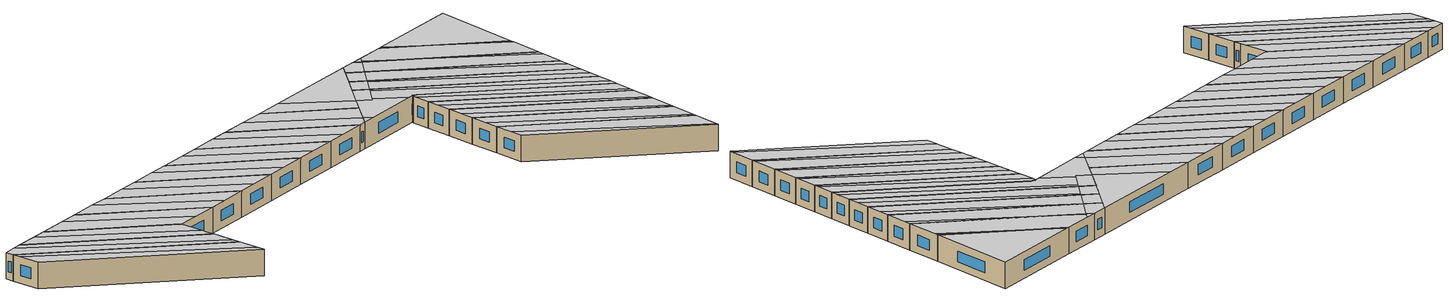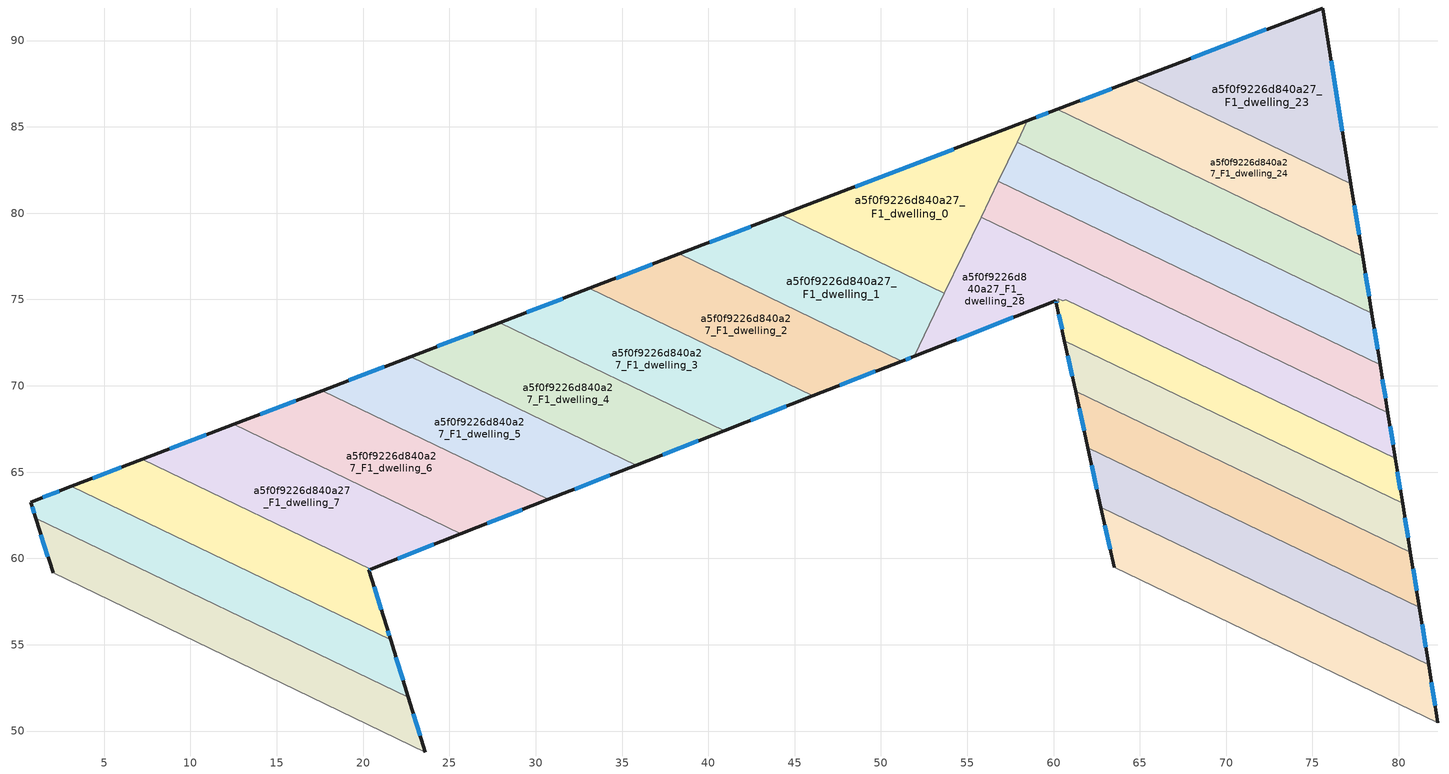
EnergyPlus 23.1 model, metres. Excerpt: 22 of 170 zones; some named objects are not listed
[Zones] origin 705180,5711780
a5f0f9226d840a27_F1_dwelling_0
 floor to a5f0f9226d840a27_F0_dwelling_0 (EU_floor_Construction): 58.48,85.35 53.68,75.36 44.23,79.9 z3
 wall outside (EU_wall_Construction): 58.48,85.35 44.23,79.9 z3:6
 wall to a5f0f9226d840a27_F1_dwelling_1 (EU_wall_Construction): 44.23,79.9 53.68,75.36 z3:6
 wall to a5f0f9226d840a27_F1_dwelling_28 (EU_wall_Construction): 53.68,75.36 55.8,79.77 z3:6
 wall to a5f0f9226d840a27_F1_dwelling_25 (EU_wall_Construction): 57.88,84.1 58.49,85.35 z3:6
 wall to a5f0f9226d840a27_F1_dwelling_26 (EU_wall_Construction): 56.81,81.86 57.88,84.1 z3:6
 wall to a5f0f9226d840a27_F1_dwelling_27 (EU_wall_Construction): 55.8,79.77 56.81,81.86 z3:6
 window (EU_Window_Construction): 54.22,83.72 48.5,81.53 z3.9:5.1
 ceiling to a5f0f9226d840a27_F2_dwelling_1 (EU_floor_Construction): 53.68,75.36 54.54,77.15 47.26,81.06 44.23,79.9 z6
 ceiling adiabatic (EU_roof_Construction): 54.54,77.15 58.48,85.35 47.26,81.06 z6
a5f0f9226d840a27_F1_dwelling_1
 floor to a5f0f9226d840a27_F0_dwelling_1 (EU_floor_Construction): 53.68,75.36 51.92,71.71 51.21,71.43 38.32,77.64 44.23,79.9 z3
 wall outside (EU_wall_Construction): 51.21,71.43 51.92,71.71 / 44.23,79.9 38.32,77.64 z3:6
 wall to a5f0f9226d840a27_F1_dwelling_2 (EU_wall_Construction): 38.32,77.64 51.21,71.43 z3:6
 wall to a5f0f9226d840a27_F1_dwelling_28 (EU_wall_Construction): 51.92,71.71 53.68,75.36 z3:6
 window (EU_Window_Construction): 51.43,71.52 51.71,71.63 / 42.46,79.22 40.09,78.32 z3.9:5.1
 ceiling to a5f0f9226d840a27_F2_dwelling_1 (EU_floor_Construction): 52.46,72.82 53.68,75.36 44.23,79.9 41.32,78.79 z6
 ceiling to a5f0f9226d840a27_F2_dwelling_2 (EU_floor_Construction): 51.92,71.71 52.46,72.82 41.32,78.79 38.32,77.64 51.21,71.43 z6
a5f0f9226d840a27_F1_dwelling_10
 floor to a5f0f9226d840a27_F0_dwelling_10 (EU_floor_Construction): 22.62,51.95 23.6,48.79 2.04,59.16 1.03,62.34 z3
 wall outside (EU_wall_Construction): 23.6,48.79 22.62,51.95 / 1.03,62.34 2.04,59.16 z3:6
 wall to a5f0f9226d840a27_F1_dwelling_9 (EU_wall_Construction): 22.62,51.95 1.03,62.34 z3:6
 wall to a5f0f9226d840a27_F1_dwelling_11 (EU_wall_Construction): 2.04,59.16 23.6,48.79 z3:6
 window (EU_Window_Construction): 23.31,49.73 22.92,51 / 1.33,61.38 1.73,60.11 z3.9:5.1
 ceiling to a5f0f9226d840a27_F2_dwelling_11 (EU_floor_Construction): 23.6,48.79 23.33,49.66 1.3,61.47 2.04,59.16 z6
 ceiling to a5f0f9226d840a27_F2_dwelling_10 (EU_floor_Construction): 23.33,49.66 22.62,51.95 1.03,62.34 1.3,61.47 z6
a5f0f9226d840a27_F1_dwelling_2
 floor to a5f0f9226d840a27_F0_dwelling_2 (EU_floor_Construction): 51.21,71.43 46.06,69.42 33.11,75.65 38.32,77.64 z3
 wall outside (EU_wall_Construction): 38.32,77.64 33.11,75.65 / 46.06,69.42 51.21,71.43 z3:6
 wall to a5f0f9226d840a27_F1_dwelling_3 (EU_wall_Construction): 33.11,75.65 46.06,69.42 z3:6
 window (EU_Window_Construction): 36.76,77.04 34.67,76.24 / 47.6,70.02 49.67,70.83 z3.9:5.1
 ceiling adiabatic (EU_roof_Construction): 48.26,70.28 36.1,76.79 33.11,75.65 46.06,69.42 z6
 ceiling to a5f0f9226d840a27_F2_dwelling_2 (EU_floor_Construction): 51.21,71.43 38.32,77.64 36.1,76.79 48.26,70.28 z6
a5f0f9226d840a27_F1_dwelling_23
 floor to a5f0f9226d840a27_F0_dwelling_23 (EU_floor_Construction): 75.59,91.89 77.23,81.71 64.71,87.73 z3
 wall outside (EU_wall_Construction): 77.23,81.71 75.59,91.89 64.71,87.73 z3:6
 wall to a5f0f9226d840a27_F1_dwelling_24 (EU_wall_Construction): 64.71,87.73 77.23,81.71 z3:6
 window (EU_Window_Construction): 72.33,90.64 67.97,88.97 / 76.74,84.76 76.08,88.84 z3.9:5.1
 ceiling to a5f0f9226d840a27_F2_dwelling_23 (EU_floor_Construction): 77.23,81.71 75.59,91.89 64.95,87.82 68.76,85.78 z6
 ceiling to a5f0f9226d840a27_F2_dwelling_24 (EU_floor_Construction): 68.76,85.78 64.95,87.82 64.71,87.73 z6
a5f0f9226d840a27_F1_dwelling_24
 floor to a5f0f9226d840a27_F0_dwelling_24 (EU_floor_Construction): 77.23,81.71 77.91,77.49 60.21,86.01 64.71,87.73 z3
 wall outside (EU_wall_Construction): 64.71,87.73 60.21,86.01 / 77.91,77.49 77.23,81.71 z3:6
 wall to a5f0f9226d840a27_F1_dwelling_25 (EU_wall_Construction): 60.21,86.01 77.91,77.49 z3:6
 window (EU_Window_Construction): 63.36,87.21 61.56,86.52 / 77.71,78.75 77.43,80.45 z3.9:5.1
 ceiling to a5f0f9226d840a27_F2_dwelling_24 (EU_floor_Construction): 77.91,77.49 77.31,81.2 68.76,85.78 64.71,87.73 61.58,86.53 61.18,85.79 65.62,83.4 z6
 ceiling to a5f0f9226d840a27_F2_dwelling_23 (EU_floor_Construction): 77.31,81.2 77.23,81.71 68.76,85.78 z6
 ceiling adiabatic (EU_roof_Construction): 65.62,83.4 61.18,85.79 61.07,85.59 z6
 ceiling to a5f0f9226d840a27_F2_dwelling_0 (EU_floor_Construction): 61.07,85.59 61.58,86.53 60.21,86.01 z6
a5f0f9226d840a27_F1_dwelling_25
 floor to a5f0f9226d840a27_F0_dwelling_25 (EU_floor_Construction): 77.91,77.49 78.44,74.21 57.88,84.1 58.48,85.35 60.21,86.01 z3
 wall outside (EU_wall_Construction): 78.44,74.21 77.91,77.49 / 60.21,86.01 58.48,85.35 z3:6
 wall to a5f0f9226d840a27_F1_dwelling_26 (EU_wall_Construction): 57.88,84.1 78.44,74.21 z3:6
 window (EU_Window_Construction): 78.28,75.19 78.07,76.51 / 59.69,85.81 59,85.55 z3.9:5.1
 ceiling adiabatic (EU_roof_Construction): 78.44,74.21 78.03,76.75 65.62,83.4 61.07,85.59 59.78,83.19 z6
 ceiling to a5f0f9226d840a27_F2_dwelling_24 (EU_floor_Construction): 78.03,76.75 77.91,77.49 65.62,83.4 z6
 ceiling to a5f0f9226d840a27_F2_dwelling_0 (EU_floor_Construction): 59.78,83.19 61.07,85.59 60.21,86.01 58.48,85.35 57.88,84.1 z6
a5f0f9226d840a27_F1_dwelling_26
 floor to a5f0f9226d840a27_F0_dwelling_26 (EU_floor_Construction): 78.44,74.21 78.92,71.23 56.81,81.86 57.88,84.1 z3
 wall outside (EU_wall_Construction): 78.92,71.23 78.44,74.21 z3:6
 wall to a5f0f9226d840a27_F1_dwelling_27 (EU_wall_Construction): 56.81,81.86 78.92,71.23 z3:6
 window (EU_Window_Construction): 78.78,72.12 78.58,73.32 z3.9:5.1
 ceiling to a5f0f9226d840a27_F2_dwelling_26 (EU_floor_Construction): 78.92,71.23 78.62,73.06 59.77,83.16 58.61,81 z6
 ceiling adiabatic (EU_roof_Construction): 78.62,73.06 78.44,74.21 59.78,83.19 59.77,83.16 z6
 ceiling to a5f0f9226d840a27_F2_dwelling_0 (EU_floor_Construction): 58.61,81 59.78,83.19 57.88,84.1 56.81,81.86 z6
a5f0f9226d840a27_F1_dwelling_27
 floor to a5f0f9226d840a27_F0_dwelling_27 (EU_floor_Construction): 78.92,71.23 79.37,68.44 55.8,79.77 56.81,81.86 z3
 wall outside (EU_wall_Construction): 79.37,68.44 78.92,71.23 z3:6
 wall to a5f0f9226d840a27_F1_dwelling_28 (EU_wall_Construction): 55.8,79.77 79.37,68.44 z3:6
 window (EU_Window_Construction): 79.24,69.27 79.05,70.39 z3.9:5.1
 ceiling to a5f0f9226d840a27_F2_dwelling_27 (EU_floor_Construction): 79.37,68.44 79.16,69.72 58.5,80.79 57.51,78.95 z6
 ceiling to a5f0f9226d840a27_F2_dwelling_26 (EU_floor_Construction): 79.16,69.72 78.92,71.23 58.61,81 58.5,80.79 z6
 ceiling adiabatic (EU_roof_Construction): 57.51,78.95 58.61,81 56.81,81.86 55.8,79.77 z6
a5f0f9226d840a27_F1_dwelling_28
 floor to a5f0f9226d840a27_F0_dwelling_28 (EU_floor_Construction): 79.37,68.44 79.79,65.81 60.71,74.99 60.52,74.92 60.26,75.04 60.31,74.83 60.17,74.78 60.13,74.92 51.92,71.71 55.8,79.77 z3
 wall outside (EU_wall_Construction): 51.92,71.71 60.13,74.92 60.17,74.78 / 79.79,65.81 79.37,68.44 z3:6
 wall to a5f0f9226d840a27_F1_dwelling_29 (EU_wall_Construction): 60.17,74.78 60.31,74.83 60.26,75.04 60.52,74.92 60.71,74.99 79.79,65.81 z3:6
 window (EU_Window_Construction): 60.14,74.88 60.16,74.82 / 54.38,72.67 57.68,73.96 / 79.67,66.6 79.5,67.65 z3.9:5.1
 ceiling to a5f0f9226d840a27_F2_dwelling_28 (EU_floor_Construction): 79.79,65.81 79.66,66.64 57.33,78.61 56.24,76.58 59.67,74.74 60.13,74.92 60.17,74.78 60.31,74.83 60.26,75.04 60.52,74.92 60.71,74.99 z6
 ceiling to a5f0f9226d840a27_F2_dwelling_27 (EU_floor_Construction): 79.66,66.64 79.37,68.44 57.51,78.95 57.33,78.61 z6
 ceiling to a5f0f9226d840a27_F2_dwelling_1 (EU_floor_Construction): 59.67,74.74 56.24,76.58 56.1,76.32 54.54,77.15 52.46,72.82 53.43,72.3 z6
 ceiling to a5f0f9226d840a27_F2_dwelling_2 (EU_floor_Construction): 53.43,72.3 52.46,72.82 51.92,71.71 z6
 ceiling to a5f0f9226d840a27_F2_dwelling_0 (EU_floor_Construction): 56.1,76.32 57.51,78.95 55.8,79.77 54.54,77.15 z6
a5f0f9226d840a27_F1_dwelling_29
 floor to a5f0f9226d840a27_F0_dwelling_29 (EU_floor_Construction): 79.79,65.81 80.21,63.2 60.63,72.62 60.17,74.78 60.31,74.83 60.26,75.04 60.52,74.92 60.71,74.99 z3
 wall outside (EU_wall_Construction): 80.21,63.2 79.79,65.81 / 60.17,74.78 60.63,72.62 z3:6
 wall to a5f0f9226d840a27_F1_dwelling_30 (EU_wall_Construction): 60.63,72.62 80.21,63.2 z3:6
 window (EU_Window_Construction): 80.09,63.98 79.92,65.03 / 60.3,74.13 60.49,73.27 z3.9:5.1
 ceiling to a5f0f9226d840a27_F2_dwelling_28 (EU_floor_Construction): 80.12,63.78 79.79,65.81 60.71,74.99 60.52,74.92 60.26,75.04 60.31,74.83 60.17,74.78 60.24,74.44 z6
 ceiling to a5f0f9226d840a27_F2_dwelling_29 (EU_floor_Construction): 80.21,63.2 80.12,63.78 60.24,74.44 60.63,72.62 z6
a5f0f9226d840a27_F1_dwelling_3
 floor to a5f0f9226d840a27_F0_dwelling_3 (EU_floor_Construction): 46.06,69.42 40.93,67.41 27.92,73.67 33.11,75.65 z3
 wall outside (EU_wall_Construction): 33.11,75.65 27.92,73.67 / 40.93,67.41 46.06,69.42 z3:6
 wall to a5f0f9226d840a27_F1_dwelling_4 (EU_wall_Construction): 27.92,73.67 40.93,67.41 z3:6
 window (EU_Window_Construction): 31.56,75.05 29.48,74.26 / 42.47,68.01 44.53,68.81 z3.9:5.1
 ceiling to a5f0f9226d840a27_F2_dwelling_4 (EU_floor_Construction): 43.12,68.26 30.91,74.81 27.92,73.66 40.93,67.41 z6
 ceiling to a5f0f9226d840a27_F2_dwelling_3 (EU_floor_Construction): 46.06,69.42 33.11,75.65 30.91,74.81 43.12,68.26 z6
a5f0f9226d840a27_F1_dwelling_30
 floor to a5f0f9226d840a27_F0_dwelling_30 (EU_floor_Construction): 80.21,63.2 80.68,60.35 61.27,69.68 60.63,72.62 z3
 wall outside (EU_wall_Construction): 80.68,60.35 80.21,63.2 / 60.63,72.62 61.27,69.68 z3:6
 wall to a5f0f9226d840a27_F1_dwelling_31 (EU_wall_Construction): 61.27,69.68 80.68,60.35 z3:6
 window (EU_Window_Construction): 80.54,61.2 80.35,62.35 / 60.82,71.74 61.08,70.56 z3.9:5.1
 ceiling to a5f0f9226d840a27_F2_dwelling_29 (EU_floor_Construction): 80.62,60.7 80.21,63.2 60.63,72.62 60.67,72.43 60.93,71.25 z6
 ceiling to a5f0f9226d840a27_F2_dwelling_30 (EU_floor_Construction): 80.68,60.35 80.62,60.7 60.93,71.25 61.27,69.68 z6
a5f0f9226d840a27_F1_dwelling_31
 floor to a5f0f9226d840a27_F0_dwelling_31 (EU_floor_Construction): 80.68,60.35 81.19,57.18 61.99,66.41 61.27,69.68 z3
 wall outside (EU_wall_Construction): 61.27,69.68 61.99,66.41 / 81.19,57.18 80.68,60.35 z3:6
 wall to a5f0f9226d840a27_F1_dwelling_32 (EU_wall_Construction): 61.99,66.41 81.19,57.18 z3:6
 window (EU_Window_Construction): 61.49,68.7 61.77,67.39 / 81.03,58.13 80.83,59.4 z3.9:5.1
 ceiling to a5f0f9226d840a27_F2_dwelling_31 (EU_floor_Construction): 81.19,57.18 81.12,57.57 61.64,68.01 61.99,66.41 z6
 ceiling adiabatic (EU_roof_Construction): 81.19,57.18 80.68,60.35 61.27,69.68 61.64,68.01 81.12,57.57 z6
a5f0f9226d840a27_F1_dwelling_32
 floor to a5f0f9226d840a27_F0_dwelling_32 (EU_floor_Construction): 81.19,57.18 81.72,53.84 62.74,62.97 61.99,66.41 z3
 wall outside (EU_wall_Construction): 61.99,66.41 62.74,62.97 / 81.72,53.84 81.19,57.18 z3:6
 wall to a5f0f9226d840a27_F1_dwelling_33 (EU_wall_Construction): 62.74,62.97 81.72,53.84 z3:6
 window (EU_Window_Construction): 62.21,65.38 62.52,64 / 81.56,54.84 81.35,56.18 z3.9:5.1
 ceiling to a5f0f9226d840a27_F2_dwelling_31 (EU_floor_Construction): 81.67,54.16 81.19,57.18 61.99,66.41 62.41,64.48 z6
 ceiling to a5f0f9226d840a27_F2_dwelling_32 (EU_floor_Construction): 81.72,53.84 81.67,54.16 62.41,64.48 62.74,62.97 z6
a5f0f9226d840a27_F1_dwelling_33
 floor to a5f0f9226d840a27_F0_dwelling_33 (EU_floor_Construction): 81.72,53.84 82.27,50.47 63.5,59.5 62.74,62.97 z3
 wall outside (EU_wall_Construction): 62.74,62.97 63.5,59.5 / 82.27,50.47 81.72,53.84 z3:6
 wall to a5f0f9226d840a27_F1_dwelling_34 (EU_wall_Construction): 63.5,59.5 82.27,50.47 z3:6
 window (EU_Window_Construction): 62.97,61.93 63.27,60.54 / 82.11,51.48 81.89,52.83 z3.9:5.1
 ceiling to a5f0f9226d840a27_F2_dwelling_33 (EU_floor_Construction): 82.27,50.47 82.23,50.71 63.19,60.91 63.5,59.5 z6
 ceiling adiabatic (EU_roof_Construction): 82.23,50.71 81.72,53.84 62.74,62.97 63.5,59.5 63.19,60.91 z6
a5f0f9226d840a27_F1_dwelling_4
 floor to a5f0f9226d840a27_F0_dwelling_4 (EU_floor_Construction): 40.93,67.41 35.82,65.41 22.76,71.69 27.92,73.67 z3
 wall outside (EU_wall_Construction): 27.92,73.67 22.76,71.69 / 35.82,65.41 40.93,67.41 z3:6
 wall to a5f0f9226d840a27_F1_dwelling_5 (EU_wall_Construction): 22.76,71.69 35.82,65.41 z3:6
 window (EU_Window_Construction): 26.38,73.07 24.31,72.28 / 37.35,66.01 39.4,66.81 z3.9:5.1
 ceiling to a5f0f9226d840a27_F2_dwelling_5 (EU_floor_Construction): 37.99,66.26 25.74,72.83 22.76,71.69 35.82,65.41 z6
 ceiling to a5f0f9226d840a27_F2_dwelling_4 (EU_floor_Construction): 40.93,67.41 27.92,73.66 25.74,72.83 37.99,66.26 z6
a5f0f9226d840a27_F1_dwelling_5
 floor to a5f0f9226d840a27_F0_dwelling_5 (EU_floor_Construction): 35.82,65.41 30.73,63.42 17.62,69.72 22.76,71.69 z3
 wall outside (EU_wall_Construction): 22.76,71.69 17.62,69.72 / 30.73,63.42 35.82,65.41 z3:6
 wall to a5f0f9226d840a27_F1_dwelling_6 (EU_wall_Construction): 17.62,69.72 30.73,63.42 z3:6
 window (EU_Window_Construction): 21.22,71.1 19.16,70.31 / 32.26,64.01 34.3,64.81 z3.9:5.1
 ceiling to a5f0f9226d840a27_F2_dwelling_6 (EU_floor_Construction): 32.89,64.26 20.59,70.86 17.62,69.72 30.73,63.42 z6
 ceiling to a5f0f9226d840a27_F2_dwelling_5 (EU_floor_Construction): 35.82,65.41 22.76,71.69 20.59,70.86 32.89,64.26 z6
a5f0f9226d840a27_F1_dwelling_6
 floor to a5f0f9226d840a27_F0_dwelling_6 (EU_floor_Construction): 30.73,63.42 25.67,61.43 12.5,67.77 17.62,69.72 z3
 wall outside (EU_wall_Construction): 17.62,69.72 12.5,67.77 / 25.67,61.43 30.73,63.42 z3:6
 wall to a5f0f9226d840a27_F1_dwelling_7 (EU_wall_Construction): 12.5,67.77 25.67,61.43 z3:6
 window (EU_Window_Construction): 16.09,69.14 14.03,68.35 / 27.18,62.02 29.22,62.82 z3.9:5.1
 ceiling to a5f0f9226d840a27_F2_dwelling_7 (EU_floor_Construction): 27.81,62.27 15.46,68.9 12.5,67.77 25.67,61.43 z6
 ceiling to a5f0f9226d840a27_F2_dwelling_6 (EU_floor_Construction): 30.73,63.42 17.62,69.72 15.46,68.9 27.81,62.27 z6
a5f0f9226d840a27_F1_dwelling_7
 floor to a5f0f9226d840a27_F0_dwelling_7 (EU_floor_Construction): 25.67,61.43 20.43,59.38 7.2,65.74 12.5,67.77 z3
 wall outside (EU_wall_Construction): 20.43,59.38 25.67,61.43 / 12.5,67.77 7.2,65.74 z3:6
 wall to a5f0f9226d840a27_F1_dwelling_8 (EU_wall_Construction): 7.2,65.74 20.43,59.38 z3:6
 window (EU_Window_Construction): 22,59.99 24.1,60.82 / 10.91,67.16 8.79,66.35 z3.9:5.1
 ceiling to a5f0f9226d840a27_F2_dwelling_8 (EU_floor_Construction): 22.76,60.29 10.35,66.94 7.2,65.74 20.43,59.38 z6
 ceiling to a5f0f9226d840a27_F2_dwelling_7 (EU_floor_Construction): 25.67,61.43 12.5,67.77 10.35,66.94 22.76,60.29 z6
a5f0f9226d840a27_F1_dwelling_8
 floor to a5f0f9226d840a27_F0_dwelling_8 (EU_floor_Construction): 20.43,59.38 20.32,59.34 21.36,56.05 21.6,55.28 3.1,64.17 7.2,65.74 z3
 wall outside (EU_wall_Construction): 21.6,55.28 21.36,56.05 20.32,59.34 20.43,59.38 / 7.2,65.74 3.1,64.17 z3:6
 wall to a5f0f9226d840a27_F1_dwelling_9 (EU_wall_Construction): 3.1,64.17 21.6,55.28 z3:6
 window (EU_Window_Construction): 20.35,59.35 20.4,59.37 / 21.05,57.04 20.63,58.35 / 21.53,55.51 21.43,55.82 / 5.98,65.27 4.33,64.64 z3.9:5.1
 ceiling to a5f0f9226d840a27_F2_dwelling_9 (EU_floor_Construction): 21.6,55.28 21.36,56.05 21.14,56.76 5.55,65.11 3.1,64.17 z6
 ceiling to a5f0f9226d840a27_F2_dwelling_8 (EU_floor_Construction): 21.14,56.76 20.32,59.34 20.43,59.38 7.2,65.74 5.55,65.11 z6
a5f0f9226d840a27_F1_dwelling_9
 floor to a5f0f9226d840a27_F0_dwelling_9 (EU_floor_Construction): 21.6,55.28 22.62,51.95 1.03,62.34 0.73,63.27 3.1,64.17 z3
 wall outside (EU_wall_Construction): 3.1,64.17 0.73,63.27 1.03,62.34 / 22.62,51.95 21.6,55.28 z3:6
 window (EU_Window_Construction): 2.39,63.9 1.44,63.54 / 22.32,52.94 21.9,54.28 / 0.82,62.99 0.94,62.61 z3.9:5.1
 ceiling to a5f0f9226d840a27_F2_dwelling_10 (EU_floor_Construction): 22.62,51.95 22.34,52.88 2.03,63.76 0.73,63.27 1.03,62.34 z6
 ceiling to a5f0f9226d840a27_F2_dwelling_9 (EU_floor_Construction): 22.34,52.88 21.6,55.28 3.1,64.17 2.03,63.76 z6
[Building]
EU S2 Campaign: North Axis=0; Terrain=City; Solar Distribution=FullExterior
[Site:Location]
London: Latitude=51.5; Longitude=-0.5; Time Zone=0; Elevation=25
[SizingPeriod:WeatherFileDays]
AnnualSizingPeriod: Begin Month=1; Begin Day of Month=1; End Month=12; End Day of Month=31; Day of Week for Start Day=Monday; Use Weather File Daylight Saving Period=No; Use Weather File Rain and Snow Indicators=No
[MATERIAL]
EU_InternalMass_Material: Roughness=MediumRough; Thickness=0.1; Conductivity=1; Density=1800; Specific Heat=900; Thermal Absorptance=0.9; Solar Absorptance=0.7; Visible Absorptance=0.7
[MATERIAL:NOMASS] Roughness=MediumRough; Thermal Absorptance=0.9; Solar Absorptance=0.7; Visible Absorptance=0.7
Name | Thermal Resistance
EU_wall_NoMass | 1.04674
EU_roof_NoMass | 4.32442
EU_floor_NoMass | 2.04616
[WINDOWMATERIAL:SIMPLEGLAZINGSYSTEM]
EU_Window_SimpleGlazing: UFactor=4.25843; Solar Heat Gain Coefficient=0.85; Visible Transmittance=0.85
[CONSTRUCTION]
EU_wall_Construction: EU_wall_NoMass
EU_roof_Construction: EU_roof_NoMass
EU_floor_Construction: EU_floor_NoMass
EU_Window_Construction: EU_Window_SimpleGlazing
EU_InternalMass_Construction: EU_InternalMass_Material
[ZONE] Type=1; Multiplier=1; Ceiling Height=autocalculate; Floor Area=autocalculate; Part of Total Floor Area=Yes
Name | Volume
a5f0f9226d840a27_F1_dwelling_0; a5f0f9226d840a27_F1_dwelling_6 | 174.34
a5f0f9226d840a27_F1_dwelling_1 | 174.338
a5f0f9226d840a27_F1_dwelling_10 | 174.354
a5f0f9226d840a27_F1_dwelling_2 | 174.332
a5f0f9226d840a27_F1_dwelling_23 | 176.238
a5f0f9226d840a27_F1_dwelling_24 | 176.281
a5f0f9226d840a27_F1_dwelling_25 | 176.26
a5f0f9226d840a27_F1_dwelling_26 | 176.227
a5f0f9226d840a27_F1_dwelling_27 | 176.291
a5f0f9226d840a27_F1_dwelling_28 | 240.255
a5f0f9226d840a27_F1_dwelling_29 | 141.694
a5f0f9226d840a27_F1_dwelling_3 | 174.339
a5f0f9226d840a27_F1_dwelling_30 | 153.729
a5f0f9226d840a27_F1_dwelling_31 | 169.316
a5f0f9226d840a27_F1_dwelling_32 | 176.298
a5f0f9226d840a27_F1_dwelling_33 | 176.218
a5f0f9226d840a27_F1_dwelling_4 | 174.331
a5f0f9226d840a27_F1_dwelling_5 | 174.317
a5f0f9226d840a27_F1_dwelling_7 | 180.941
a5f0f9226d840a27_F1_dwelling_8 | 167.715
a5f0f9226d840a27_F1_dwelling_9 | 174.337
[INTERNALMASS] Construction=EU_InternalMass_Construction
Name | Zone or ZoneList | Surface Area
a5f0f9226d840a27_F1_dwelling_0_EU_InternalMass | a5f0f9226d840a27_F1_dwelling_0 | 58.1134
a5f0f9226d840a27_F1_dwelling_1_EU_InternalMass | a5f0f9226d840a27_F1_dwelling_1 | 58.1127
a5f0f9226d840a27_F1_dwelling_2_EU_InternalMass | a5f0f9226d840a27_F1_dwelling_2 | 58.1109
a5f0f9226d840a27_F1_dwelling_3_EU_InternalMass | a5f0f9226d840a27_F1_dwelling_3 | 58.1128
a5f0f9226d840a27_F1_dwelling_4_EU_InternalMass | a5f0f9226d840a27_F1_dwelling_4 | 58.1104
a5f0f9226d840a27_F1_dwelling_5_EU_InternalMass | a5f0f9226d840a27_F1_dwelling_5 | 58.1052
a5f0f9226d840a27_F1_dwelling_6_EU_InternalMass | a5f0f9226d840a27_F1_dwelling_6 | 58.1135
a5f0f9226d840a27_F1_dwelling_7_EU_InternalMass | a5f0f9226d840a27_F1_dwelling_7 | 60.3083
a5f0f9226d840a27_F1_dwelling_8_EU_InternalMass | a5f0f9226d840a27_F1_dwelling_8 | 55.9108
a5f0f9226d840a27_F1_dwelling_9_EU_InternalMass | a5f0f9226d840a27_F1_dwelling_9 | 58.1124
a5f0f9226d840a27_F1_dwelling_10_EU_InternalMass | a5f0f9226d840a27_F1_dwelling_10 | 58.1179
a5f0f9226d840a27_F1_dwelling_23_EU_InternalMass | a5f0f9226d840a27_F1_dwelling_23 | 58.7456
a5f0f9226d840a27_F1_dwelling_24_EU_InternalMass | a5f0f9226d840a27_F1_dwelling_24 | 58.7606
a5f0f9226d840a27_F1_dwelling_25_EU_InternalMass | a5f0f9226d840a27_F1_dwelling_25 | 58.7535
a5f0f9226d840a27_F1_dwelling_26_EU_InternalMass | a5f0f9226d840a27_F1_dwelling_26 | 58.7421
a5f0f9226d840a27_F1_dwelling_27_EU_InternalMass | a5f0f9226d840a27_F1_dwelling_27 | 58.7636
a5f0f9226d840a27_F1_dwelling_28_EU_InternalMass | a5f0f9226d840a27_F1_dwelling_28 | 80.085
a5f0f9226d840a27_F1_dwelling_29_EU_InternalMass | a5f0f9226d840a27_F1_dwelling_29 | 47.2311
a5f0f9226d840a27_F1_dwelling_30_EU_InternalMass | a5f0f9226d840a27_F1_dwelling_30 | 51.2437
a5f0f9226d840a27_F1_dwelling_31_EU_InternalMass | a5f0f9226d840a27_F1_dwelling_31 | 56.4387
a5f0f9226d840a27_F1_dwelling_32_EU_InternalMass | a5f0f9226d840a27_F1_dwelling_32 | 58.7659
a5f0f9226d840a27_F1_dwelling_33_EU_InternalMass | a5f0f9226d840a27_F1_dwelling_33 | 58.7393
[OTHEREQUIPMENT] Fuel Type=Electricity; Design Level Calculation Method=Watts/Area; Power per Zone Floor Area=1; Fraction Latent=0; Fraction Radiant=0; Fraction Lost=0; Carbon Dioxide Generation Rate=0; EndUse Subcategory=EU_Step8_InternalGains
Name | Zone or ZoneList or Space or SpaceList | Schedule
EU_Step8_InternalGain_a5f0f9226d840a27_F1_dwelling_0_f000 | a5f0f9226d840a27_F1_dwelling_0 | EU_Step8_GainSchedule_a5f0f9226d840a27_F1_dwelling_0_f000
EU_Step8_InternalGain_a5f0f9226d840a27_F1_dwelling_1_f000 | a5f0f9226d840a27_F1_dwelling_1 | EU_Step8_GainSchedule_a5f0f9226d840a27_F1_dwelling_1_f000
EU_Step8_InternalGain_a5f0f9226d840a27_F1_dwelling_2_f000 | a5f0f9226d840a27_F1_dwelling_2 | EU_Step8_GainSchedule_a5f0f9226d840a27_F1_dwelling_2_f000
EU_Step8_InternalGain_a5f0f9226d840a27_F1_dwelling_3_f000 | a5f0f9226d840a27_F1_dwelling_3 | EU_Step8_GainSchedule_a5f0f9226d840a27_F1_dwelling_3_f000
EU_Step8_InternalGain_a5f0f9226d840a27_F1_dwelling_4_f000 | a5f0f9226d840a27_F1_dwelling_4 | EU_Step8_GainSchedule_a5f0f9226d840a27_F1_dwelling_4_f000
EU_Step8_InternalGain_a5f0f9226d840a27_F1_dwelling_5_f000 | a5f0f9226d840a27_F1_dwelling_5 | EU_Step8_GainSchedule_a5f0f9226d840a27_F1_dwelling_5_f000
EU_Step8_InternalGain_a5f0f9226d840a27_F1_dwelling_6_f000 | a5f0f9226d840a27_F1_dwelling_6 | EU_Step8_GainSchedule_a5f0f9226d840a27_F1_dwelling_6_f000
EU_Step8_InternalGain_a5f0f9226d840a27_F1_dwelling_7_f000 | a5f0f9226d840a27_F1_dwelling_7 | EU_Step8_GainSchedule_a5f0f9226d840a27_F1_dwelling_7_f000
EU_Step8_InternalGain_a5f0f9226d840a27_F1_dwelling_8_f000 | a5f0f9226d840a27_F1_dwelling_8 | EU_Step8_GainSchedule_a5f0f9226d840a27_F1_dwelling_8_f000
EU_Step8_InternalGain_a5f0f9226d840a27_F1_dwelling_9_f000 | a5f0f9226d840a27_F1_dwelling_9 | EU_Step8_GainSchedule_a5f0f9226d840a27_F1_dwelling_9_f000
EU_Step8_InternalGain_a5f0f9226d840a27_F1_dwelling_10_f000 | a5f0f9226d840a27_F1_dwelling_10 | EU_Step8_GainSchedule_a5f0f9226d840a27_F1_dwelling_10_f000
EU_Step8_InternalGain_a5f0f9226d840a27_F1_dwelling_23_f000 | a5f0f9226d840a27_F1_dwelling_23 | EU_Step8_GainSchedule_a5f0f9226d840a27_F1_dwelling_23_f000
EU_Step8_InternalGain_a5f0f9226d840a27_F1_dwelling_24_f000 | a5f0f9226d840a27_F1_dwelling_24 | EU_Step8_GainSchedule_a5f0f9226d840a27_F1_dwelling_24_f000
EU_Step8_InternalGain_a5f0f9226d840a27_F1_dwelling_25_f000 | a5f0f9226d840a27_F1_dwelling_25 | EU_Step8_GainSchedule_a5f0f9226d840a27_F1_dwelling_25_f000
EU_Step8_InternalGain_a5f0f9226d840a27_F1_dwelling_26_f000 | a5f0f9226d840a27_F1_dwelling_26 | EU_Step8_GainSchedule_a5f0f9226d840a27_F1_dwelling_26_f000
EU_Step8_InternalGain_a5f0f9226d840a27_F1_dwelling_27_f000 | a5f0f9226d840a27_F1_dwelling_27 | EU_Step8_GainSchedule_a5f0f9226d840a27_F1_dwelling_27_f000
EU_Step8_InternalGain_a5f0f9226d840a27_F1_dwelling_28_f000 | a5f0f9226d840a27_F1_dwelling_28 | EU_Step8_GainSchedule_a5f0f9226d840a27_F1_dwelling_28_f000
EU_Step8_InternalGain_a5f0f9226d840a27_F1_dwelling_29_f000 | a5f0f9226d840a27_F1_dwelling_29 | EU_Step8_GainSchedule_a5f0f9226d840a27_F1_dwelling_29_f000
EU_Step8_InternalGain_a5f0f9226d840a27_F1_dwelling_30_f000 | a5f0f9226d840a27_F1_dwelling_30 | EU_Step8_GainSchedule_a5f0f9226d840a27_F1_dwelling_30_f000
EU_Step8_InternalGain_a5f0f9226d840a27_F1_dwelling_31_f000 | a5f0f9226d840a27_F1_dwelling_31 | EU_Step8_GainSchedule_a5f0f9226d840a27_F1_dwelling_31_f000
EU_Step8_InternalGain_a5f0f9226d840a27_F1_dwelling_32_f000 | a5f0f9226d840a27_F1_dwelling_32 | EU_Step8_GainSchedule_a5f0f9226d840a27_F1_dwelling_32_f000
EU_Step8_InternalGain_a5f0f9226d840a27_F1_dwelling_33_f000 | a5f0f9226d840a27_F1_dwelling_33 | EU_Step8_GainSchedule_a5f0f9226d840a27_F1_dwelling_33_f000
[ZONEVENTILATION:DESIGNFLOWRATE] Schedule=EU_AlwaysOn; Design Flow Rate Calculation Method=AirChanges/Hour; Air Changes per Hour=0.488719; Ventilation Type=Natural; Fan Pressure Rise=0; Fan Total Efficiency=1; Constant Term Coefficient=1; Temperature Term Coefficient=0; Velocity Term Coefficient=0; Velocity Squared Term Coefficient=0; Minimum Indoor Temperature=-100; Maximum Indoor Temperature=100; Delta Temperature=-100; Minimum Outdoor Temperature=-100; Maximum Outdoor Temperature=100; Maximum Wind Speed=40
Name | Zone or ZoneList or Space or SpaceList
EU_ConstantAir_a5f0f9226d840a27_F1_dwelling_0 | a5f0f9226d840a27_F1_dwelling_0
EU_ConstantAir_a5f0f9226d840a27_F1_dwelling_1 | a5f0f9226d840a27_F1_dwelling_1
EU_ConstantAir_a5f0f9226d840a27_F1_dwelling_2 | a5f0f9226d840a27_F1_dwelling_2
EU_ConstantAir_a5f0f9226d840a27_F1_dwelling_3 | a5f0f9226d840a27_F1_dwelling_3
EU_ConstantAir_a5f0f9226d840a27_F1_dwelling_4 | a5f0f9226d840a27_F1_dwelling_4
EU_ConstantAir_a5f0f9226d840a27_F1_dwelling_5 | a5f0f9226d840a27_F1_dwelling_5
EU_ConstantAir_a5f0f9226d840a27_F1_dwelling_6 | a5f0f9226d840a27_F1_dwelling_6
EU_ConstantAir_a5f0f9226d840a27_F1_dwelling_7 | a5f0f9226d840a27_F1_dwelling_7
EU_ConstantAir_a5f0f9226d840a27_F1_dwelling_8 | a5f0f9226d840a27_F1_dwelling_8
EU_ConstantAir_a5f0f9226d840a27_F1_dwelling_9 | a5f0f9226d840a27_F1_dwelling_9
EU_ConstantAir_a5f0f9226d840a27_F1_dwelling_10 | a5f0f9226d840a27_F1_dwelling_10
EU_ConstantAir_a5f0f9226d840a27_F1_dwelling_23 | a5f0f9226d840a27_F1_dwelling_23
EU_ConstantAir_a5f0f9226d840a27_F1_dwelling_24 | a5f0f9226d840a27_F1_dwelling_24
EU_ConstantAir_a5f0f9226d840a27_F1_dwelling_25 | a5f0f9226d840a27_F1_dwelling_25
EU_ConstantAir_a5f0f9226d840a27_F1_dwelling_26 | a5f0f9226d840a27_F1_dwelling_26
EU_ConstantAir_a5f0f9226d840a27_F1_dwelling_27 | a5f0f9226d840a27_F1_dwelling_27
EU_ConstantAir_a5f0f9226d840a27_F1_dwelling_28 | a5f0f9226d840a27_F1_dwelling_28
EU_ConstantAir_a5f0f9226d840a27_F1_dwelling_29 | a5f0f9226d840a27_F1_dwelling_29
EU_ConstantAir_a5f0f9226d840a27_F1_dwelling_30 | a5f0f9226d840a27_F1_dwelling_30
EU_ConstantAir_a5f0f9226d840a27_F1_dwelling_31 | a5f0f9226d840a27_F1_dwelling_31
EU_ConstantAir_a5f0f9226d840a27_F1_dwelling_32 | a5f0f9226d840a27_F1_dwelling_32
EU_ConstantAir_a5f0f9226d840a27_F1_dwelling_33 | a5f0f9226d840a27_F1_dwelling_33
[HVACTEMPLATE:ZONE:IDEALLOADSAIRSYSTEM] System Availability Schedule=EU_AlwaysOn; Maximum Heating Supply Air Temperature=50; Minimum Cooling Supply Air Temperature=13; Maximum Heating Supply Air Humidity Ratio=0.0156; Minimum Cooling Supply Air Humidity Ratio=0.0077; Heating Limit=NoLimit; Cooling Limit=NoLimit; Heating Availability Schedule=EU_AlwaysOn; Cooling Availability Schedule=EU_CoolingOff; Dehumidification Control Type=ConstantSensibleHeatRatio; Cooling Sensible Heat Ratio=0.7; Dehumidification Setpoint=60; Humidification Control Type=None; Humidification Setpoint=30; Outdoor Air Method=None; Outdoor Air Flow Rate per Person=0.00944; Outdoor Air Flow Rate per Zone Floor Area=0; Outdoor Air Flow Rate per Zone=0; Demand Controlled Ventilation Type=None; Outdoor Air Economizer Type=NoEconomizer; Heat Recovery Type=None; Sensible Heat Recovery Effectiveness=0.7; Latent Heat Recovery Effectiveness=0.65
Name | Template Thermostat
a5f0f9226d840a27_F1_dwelling_0 | EU_HeatOnly_a5f0f9226d840a27_F1_dwelling_0
a5f0f9226d840a27_F1_dwelling_1 | EU_HeatOnly_a5f0f9226d840a27_F1_dwelling_1
a5f0f9226d840a27_F1_dwelling_2 | EU_HeatOnly_a5f0f9226d840a27_F1_dwelling_2
a5f0f9226d840a27_F1_dwelling_3 | EU_HeatOnly_a5f0f9226d840a27_F1_dwelling_3
a5f0f9226d840a27_F1_dwelling_4 | EU_HeatOnly_a5f0f9226d840a27_F1_dwelling_4
a5f0f9226d840a27_F1_dwelling_5 | EU_HeatOnly_a5f0f9226d840a27_F1_dwelling_5
a5f0f9226d840a27_F1_dwelling_6 | EU_HeatOnly_a5f0f9226d840a27_F1_dwelling_6
a5f0f9226d840a27_F1_dwelling_7 | EU_HeatOnly_a5f0f9226d840a27_F1_dwelling_7
a5f0f9226d840a27_F1_dwelling_8 | EU_HeatOnly_a5f0f9226d840a27_F1_dwelling_8
a5f0f9226d840a27_F1_dwelling_9 | EU_HeatOnly_a5f0f9226d840a27_F1_dwelling_9
a5f0f9226d840a27_F1_dwelling_10 | EU_HeatOnly_a5f0f9226d840a27_F1_dwelling_10
a5f0f9226d840a27_F1_dwelling_23 | EU_HeatOnly_a5f0f9226d840a27_F1_dwelling_23
a5f0f9226d840a27_F1_dwelling_24 | EU_HeatOnly_a5f0f9226d840a27_F1_dwelling_24
a5f0f9226d840a27_F1_dwelling_25 | EU_HeatOnly_a5f0f9226d840a27_F1_dwelling_25
a5f0f9226d840a27_F1_dwelling_26 | EU_HeatOnly_a5f0f9226d840a27_F1_dwelling_26
a5f0f9226d840a27_F1_dwelling_27 | EU_HeatOnly_a5f0f9226d840a27_F1_dwelling_27
a5f0f9226d840a27_F1_dwelling_28 | EU_HeatOnly_a5f0f9226d840a27_F1_dwelling_28
a5f0f9226d840a27_F1_dwelling_29 | EU_HeatOnly_a5f0f9226d840a27_F1_dwelling_29
a5f0f9226d840a27_F1_dwelling_30 | EU_HeatOnly_a5f0f9226d840a27_F1_dwelling_30
a5f0f9226d840a27_F1_dwelling_31 | EU_HeatOnly_a5f0f9226d840a27_F1_dwelling_31
a5f0f9226d840a27_F1_dwelling_32 | EU_HeatOnly_a5f0f9226d840a27_F1_dwelling_32
a5f0f9226d840a27_F1_dwelling_33 | EU_HeatOnly_a5f0f9226d840a27_F1_dwelling_33
[SIZING:ZONE] Zone Cooling Design Supply Air Temperature Input Method=SupplyAirTemperature; Zone Cooling Design Supply Air Temperature=13; Zone Heating Design Supply Air Temperature Input Method=SupplyAirTemperature; Zone Heating Design Supply Air Temperature=50; Zone Cooling Design Supply Air Humidity Ratio=0.008; Zone Heating Design Supply Air Humidity Ratio=0.008; Cooling Design Air Flow Method=DesignDay; Cooling Design Air Flow Rate=0; Cooling Minimum Air Flow per Zone Floor Area=0.000762; Cooling Minimum Air Flow=0; Cooling Minimum Air Flow Fraction=0.2; Heating Design Air Flow Method=DesignDay; Heating Design Air Flow Rate=0; Heating Maximum Air Flow per Zone Floor Area=0.002032; Heating Maximum Air Flow=0.141576; Heating Maximum Air Flow Fraction=0.3; Account for Dedicated Outdoor Air System=No; Dedicated Outdoor Air System Control Strategy=NeutralSupplyAir; Dedicated Outdoor Air Low Setpoint Temperature for Design=autosize; Dedicated Outdoor Air High Setpoint Temperature for Design=autosize; Zone Load Sizing Method=Sensible Load Only No Latent Load; Zone Latent Cooling Design Supply Air Humidity Ratio Input Method=HumidityRatioDifference; Zone Cooling Design Supply Air Humidity Ratio Difference=0.005; Zone Latent Heating Design Supply Air Humidity Ratio Input Method=HumidityRatioDifference; Zone Humidification Design Supply Air Humidity Ratio Difference=0.005
a5f0f9226d840a27_F1_dwelling_0; a5f0f9226d840a27_F1_dwelling_1; a5f0f9226d840a27_F1_dwelling_2; a5f0f9226d840a27_F1_dwelling_3; a5f0f9226d840a27_F1_dwelling_4; a5f0f9226d840a27_F1_dwelling_5; a5f0f9226d840a27_F1_dwelling_6; a5f0f9226d840a27_F1_dwelling_7; a5f0f9226d840a27_F1_dwelling_8; a5f0f9226d840a27_F1_dwelling_9; a5f0f9226d840a27_F1_dwelling_10; a5f0f9226d840a27_F1_dwelling_23; a5f0f9226d840a27_F1_dwelling_24; a5f0f9226d840a27_F1_dwelling_25; a5f0f9226d840a27_F1_dwelling_26; a5f0f9226d840a27_F1_dwelling_27; a5f0f9226d840a27_F1_dwelling_28; a5f0f9226d840a27_F1_dwelling_29; a5f0f9226d840a27_F1_dwelling_30; a5f0f9226d840a27_F1_dwelling_31; a5f0f9226d840a27_F1_dwelling_32; a5f0f9226d840a27_F1_dwelling_33
[SCHEDULE:CONSTANT]
Name | Hourly Value
EU_AlwaysOn | 1
EU_CoolingOff | 0
[SCHEDULE:FILE] Column Number=1; Rows to Skip at Top=0; Number of Hours of Data=8760; Column Separator=Comma; Interpolate to Timestep=No; Minutes per Item=60; Adjust Schedule for Daylight Savings=Yes
Name | File
EU_Step8_GainSchedule_a5f0f9226d840a27_F1_dwelling_0_f000 | ../../schedules/a5f0f9226d840a27/a5f0f9226d840a27_F1_dwelling_0_f000_gain.csv
EU_Step8_GainSchedule_a5f0f9226d840a27_F1_dwelling_1_f000 | ../../schedules/a5f0f9226d840a27/a5f0f9226d840a27_F1_dwelling_1_f000_gain.csv
EU_Step8_GainSchedule_a5f0f9226d840a27_F1_dwelling_2_f000 | ../../schedules/a5f0f9226d840a27/a5f0f9226d840a27_F1_dwelling_2_f000_gain.csv
EU_Step8_GainSchedule_a5f0f9226d840a27_F1_dwelling_3_f000 | ../../schedules/a5f0f9226d840a27/a5f0f9226d840a27_F1_dwelling_3_f000_gain.csv
EU_Step8_GainSchedule_a5f0f9226d840a27_F1_dwelling_4_f000 | ../../schedules/a5f0f9226d840a27/a5f0f9226d840a27_F1_dwelling_4_f000_gain.csv
EU_Step8_GainSchedule_a5f0f9226d840a27_F1_dwelling_5_f000 | ../../schedules/a5f0f9226d840a27/a5f0f9226d840a27_F1_dwelling_5_f000_gain.csv
EU_Step8_GainSchedule_a5f0f9226d840a27_F1_dwelling_6_f000 | ../../schedules/a5f0f9226d840a27/a5f0f9226d840a27_F1_dwelling_6_f000_gain.csv
EU_Step8_GainSchedule_a5f0f9226d840a27_F1_dwelling_7_f000 | ../../schedules/a5f0f9226d840a27/a5f0f9226d840a27_F1_dwelling_7_f000_gain.csv
EU_Step8_GainSchedule_a5f0f9226d840a27_F1_dwelling_8_f000 | ../../schedules/a5f0f9226d840a27/a5f0f9226d840a27_F1_dwelling_8_f000_gain.csv
EU_Step8_GainSchedule_a5f0f9226d840a27_F1_dwelling_9_f000 | ../../schedules/a5f0f9226d840a27/a5f0f9226d840a27_F1_dwelling_9_f000_gain.csv
EU_Step8_GainSchedule_a5f0f9226d840a27_F1_dwelling_10_f000 | ../../schedules/a5f0f9226d840a27/a5f0f9226d840a27_F1_dwelling_10_f000_gain.csv
EU_Step8_GainSchedule_a5f0f9226d840a27_F1_dwelling_23_f000 | ../../schedules/a5f0f9226d840a27/a5f0f9226d840a27_F1_dwelling_23_f000_gain.csv
EU_Step8_GainSchedule_a5f0f9226d840a27_F1_dwelling_24_f000 | ../../schedules/a5f0f9226d840a27/a5f0f9226d840a27_F1_dwelling_24_f000_gain.csv
EU_Step8_GainSchedule_a5f0f9226d840a27_F1_dwelling_25_f000 | ../../schedules/a5f0f9226d840a27/a5f0f9226d840a27_F1_dwelling_25_f000_gain.csv
EU_Step8_GainSchedule_a5f0f9226d840a27_F1_dwelling_26_f000 | ../../schedules/a5f0f9226d840a27/a5f0f9226d840a27_F1_dwelling_26_f000_gain.csv
EU_Step8_GainSchedule_a5f0f9226d840a27_F1_dwelling_27_f000 | ../../schedules/a5f0f9226d840a27/a5f0f9226d840a27_F1_dwelling_27_f000_gain.csv
EU_Step8_GainSchedule_a5f0f9226d840a27_F1_dwelling_28_f000 | ../../schedules/a5f0f9226d840a27/a5f0f9226d840a27_F1_dwelling_28_f000_gain.csv
EU_Step8_GainSchedule_a5f0f9226d840a27_F1_dwelling_29_f000 | ../../schedules/a5f0f9226d840a27/a5f0f9226d840a27_F1_dwelling_29_f000_gain.csv
EU_Step8_GainSchedule_a5f0f9226d840a27_F1_dwelling_30_f000 | ../../schedules/a5f0f9226d840a27/a5f0f9226d840a27_F1_dwelling_30_f000_gain.csv
EU_Step8_GainSchedule_a5f0f9226d840a27_F1_dwelling_31_f000 | ../../schedules/a5f0f9226d840a27/a5f0f9226d840a27_F1_dwelling_31_f000_gain.csv
EU_Step8_GainSchedule_a5f0f9226d840a27_F1_dwelling_32_f000 | ../../schedules/a5f0f9226d840a27/a5f0f9226d840a27_F1_dwelling_32_f000_gain.csv
EU_Step8_GainSchedule_a5f0f9226d840a27_F1_dwelling_33_f000 | ../../schedules/a5f0f9226d840a27/a5f0f9226d840a27_F1_dwelling_33_f000_gain.csv
